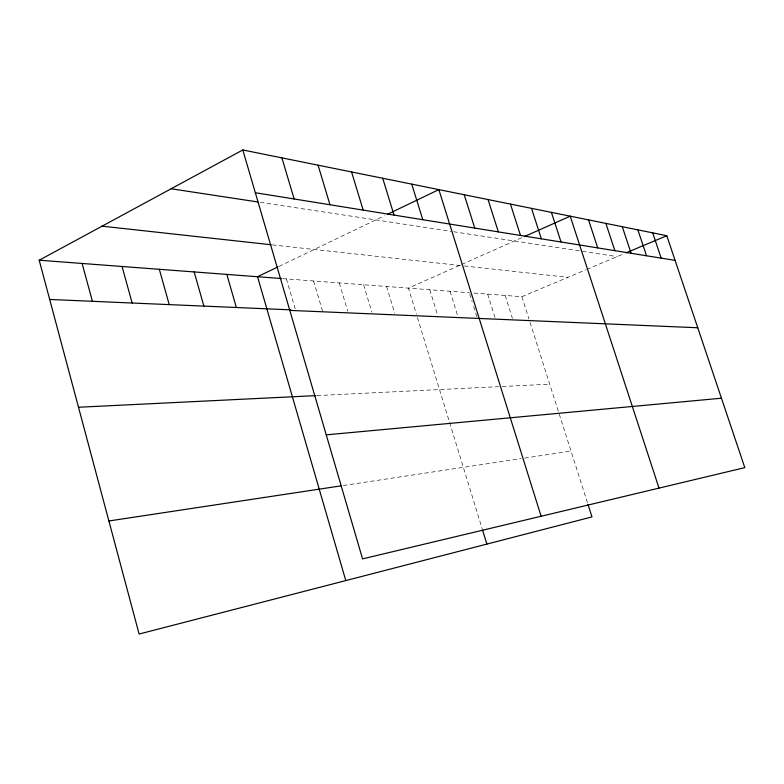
<?xml version="1.0" encoding="UTF-8"?>
<svg xmlns="http://www.w3.org/2000/svg" width="784" height="784" viewBox="0 0 784 784"><rect width="100%" height="100%" fill="white"/><g stroke="black" fill="none" stroke-linecap="round" stroke-linejoin="round"><path stroke-width="0.59" stroke-dasharray="3.92 2.94" d="M279.055 266.374L384.385 215.776M459.473 265.433L408.435 288.13L416.412 314.168M461.639 264.463L523.251 237.062M473.908 293.079L521.86 296.705L585.619 269.882M586.726 269.412L623.839 253.791M343.265 485.521L521.223 458.601M524.702 458.072L571.017 451.065M317.059 395.567L498.712 386.669M502.279 386.502L549.711 384.18M282.779 278.634L469.322 292.736M272.401 244.882L463.079 265.825M464.285 265.962L567.881 277.34M260.259 202.321L451.192 231.368M453.544 231.731L617.126 256.613M521.86 296.705L528.975 319.039M530.053 322.44L587.628 503.24M505.17 295.441L512.403 318.304M487.677 294.127L495.057 317.579M469.685 293.882L472.193 301.889M473.624 306.466L476.839 316.765M450.045 291.276L458.072 317.079M429.779 289.747L437.59 315.06M417.46 317.608L482.219 528.916M386.6 286.483L394.724 313.198M363.59 284.739L371.881 312.228M339.286 282.906L347.753 311.199M313.6 280.966L322.567 311.238M286.385 278.908L295.196 308.916"/><path stroke-width="1.18" d="M587.99 504.377L591.979 516.911L139.111 634.04L39.2 260.219L242.805 149.96L666.802 235.71L744.8 467.636L362.571 558.884L242.805 149.96M277.977 266.893L257.524 276.723L345.783 580.581M387.6 214.238L438.854 189.61L541.117 516.254M524.349 236.572L570.213 216.178L659.001 488.118M626.073 252.85L666.802 235.71M108.898 520.978L340.864 485.884M326.242 434.855L721.456 398.213M78.498 407.259L315.883 395.626M49.686 299.459L290.756 309.856M289.796 310.395L697.76 327.761M39.2 260.219L281.574 278.545M102.067 226.174L271.186 244.755M171.147 188.768L257.848 201.958M255.329 192.727L675.093 260.376M652.7 232.858L661.167 258.132M637.882 229.859L646.526 255.77M622.29 226.713L631.11 253.291M605.865 223.391L614.872 250.674M588.529 219.883L597.731 247.911M551.417 212.376L561.03 241.991M531.523 208.358L541.352 238.826M510.443 204.095L520.498 235.465M488.06 199.567L498.34 231.888M464.236 194.746L474.771 228.095M411.747 184.132L422.792 219.716M382.719 178.262L394.038 215.081M482.572 530.082L486.864 544.096M351.575 171.961L363.178 210.102M318.069 165.189L329.966 204.751M281.917 157.878L294.127 198.979M226.841 274.41L236.356 307.514M194.177 271.94L203.879 306.113M159.328 269.304L169.217 304.613M122.059 266.482L132.143 303.016M82.114 263.463L92.404 301.301"/></g></svg>
